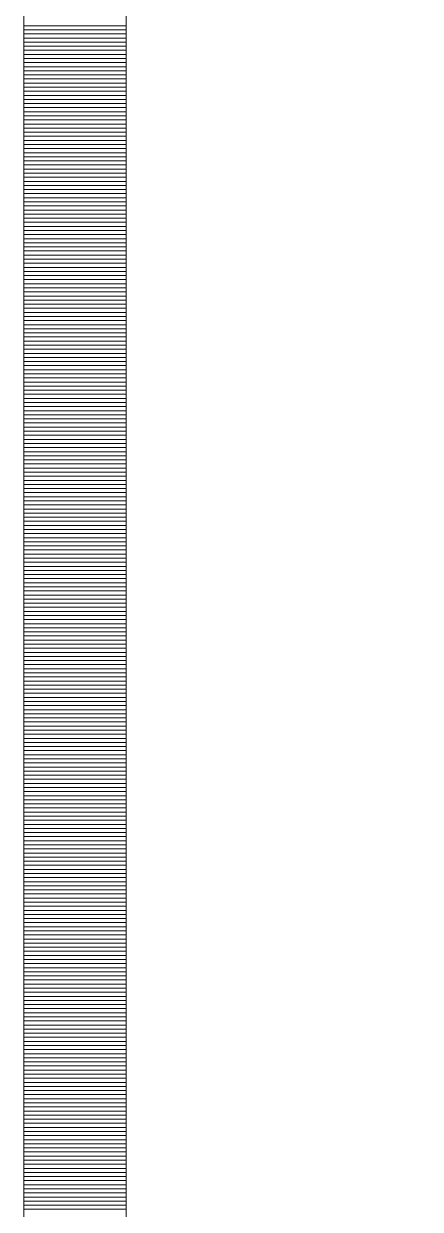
# Model space of a CAD drawing. Header units: millimetres. Extents: x 470010 to 1231400, y -134005 to 421770.
# Drawn here: x 672518.6 to 672615.3, y -5089.5 to -4800 of the extents above; entities that cross this region are included whole.
import ezdxf
from ezdxf.enums import TextEntityAlignment as Align

# ---------------------------------------------------------------- set-up
doc = ezdxf.new("R2010")
doc.units = ezdxf.units.MM
doc.linetypes.add('DASHED', pattern=[19.05, 12.7, -6.35])
doc.layers.get('Defpoints').update_dxf_attribs({"color": 140})
doc.layers.add('АР_Делит', color=120, linetype='Continuous', lineweight=0, plot=False)
doc.layers.add('АР_Тонкая', color=254, linetype='Continuous', lineweight=5)
doc.layers.add('АР_Штриховка', color=8, linetype='Continuous', lineweight=0)
doc.layers.add('РД_Оси_100', color=7, linetype='Continuous', lineweight=0, true_color=0x525252)
doc.styles.add('style1', font='ARIALN.TTF')

# ---------------------------------------------------------------- blocks, each defined once
blk = doc.blocks.new('СОШ_2200_АР_ОСИ_М100_28.05.24')
at = {"layer": 'АР_Делит', "color": 251, "linetype": 'DASHED', "true_color": 0x636466}
blk.add_lwpolyline([(-355, 13145), (-355, 100855), (37145, 100855), (37145, 129155), (72745, 129155), (72745, 135155), (114955, 135155), (114955, -355)], dxfattribs=at)
blk = doc.blocks.new('A$C9108343f')
at = {"layer": 'АР_Тонкая', "color": 18, "linetype": 'Continuous', "lineweight": 5, "true_color": 0x000000}
for p, q in [((6799.96, 97555), (6799.96, 21355)), ((6824.96, 97555), (6824.96, 21355)), ((6824.96, 21355), (6824.96, 97555))]:
    blk.add_line(p, q, dxfattribs=at)
at = {"layer": 'АР_Штриховка', "color": 18, "linetype": 'Continuous', "lineweight": 0, "true_color": 0x000000}
for p, q in [((6799.96, 95565.75), (6824.96, 95565.75)), ((6799.96, 95564.75), (6824.96, 95564.75)), ((6799.96, 95563.75), (6824.96, 95563.75)), ((6799.96, 95562.75), (6824.96, 95562.75)), ((6799.96, 95561.75), (6824.96, 95561.75)), ((6799.96, 95560.75), (6824.96, 95560.75)), ((6799.96, 95559.75), (6824.96, 95559.75)), ((6799.96, 95558.75), (6824.96, 95558.75)), ((6799.96, 95557.75), (6824.96, 95557.75)), ((6799.96, 95556.75), (6824.96, 95556.75)), ((6799.96, 95555.75), (6824.96, 95555.75)), ((6799.96, 95554.75), (6824.96, 95554.75)), ((6799.96, 95553.75), (6824.96, 95553.75)), ((6799.96, 95552.75), (6824.96, 95552.75)), ((6799.96, 95551.75), (6824.96, 95551.75)), ((6799.96, 95550.75), (6824.96, 95550.75)), ((6799.96, 95549.75), (6824.96, 95549.75)), ((6799.96, 95548.75), (6824.96, 95548.75)), ((6799.96, 95547.75), (6824.96, 95547.75)), ((6799.96, 95546.75), (6824.96, 95546.75)), ((6799.96, 95545.75), (6824.96, 95545.75)), ((6799.96, 95544.75), (6824.96, 95544.75)), ((6799.96, 95543.75), (6824.96, 95543.75)), ((6799.96, 95542.75), (6824.96, 95542.75)), ((6799.96, 95541.75), (6824.96, 95541.75)), ((6799.96, 95540.75), (6824.96, 95540.75)), ((6799.96, 95539.75), (6824.96, 95539.75)), ((6799.96, 95538.75), (6824.96, 95538.75)), ((6799.96, 95537.75), (6824.96, 95537.75)), ((6799.96, 95536.75), (6824.96, 95536.75)), ((6799.96, 95535.75), (6824.96, 95535.75)), ((6799.96, 95534.75), (6824.96, 95534.75)), ((6799.96, 95533.75), (6824.96, 95533.75)), ((6799.96, 95532.75), (6824.96, 95532.75)), ((6799.96, 95531.75), (6824.96, 95531.75)), ((6799.96, 95530.75), (6824.96, 95530.75)), ((6799.96, 95529.75), (6824.96, 95529.75)), ((6799.96, 95528.75), (6824.96, 95528.75)), ((6799.96, 95527.75), (6824.96, 95527.75)), ((6799.96, 95526.75), (6824.96, 95526.75)), ((6799.96, 95525.75), (6824.96, 95525.75)), ((6799.96, 95524.75), (6824.96, 95524.75)), ((6799.96, 95523.75), (6824.96, 95523.75)), ((6799.96, 95522.75), (6824.96, 95522.75)), ((6799.96, 95521.75), (6824.96, 95521.75)), ((6799.96, 95520.75), (6824.96, 95520.75)), ((6799.96, 95519.75), (6824.96, 95519.75)), ((6799.96, 95518.75), (6824.96, 95518.75)), ((6799.96, 95517.75), (6824.96, 95517.75)), ((6799.96, 95516.75), (6824.96, 95516.75)), ((6799.96, 95515.75), (6824.96, 95515.75)), ((6799.96, 95514.75), (6824.96, 95514.75)), ((6799.96, 95513.75), (6824.96, 95513.75)), ((6799.96, 95512.75), (6824.96, 95512.75)), ((6799.96, 95511.75), (6824.96, 95511.75)), ((6799.96, 95510.75), (6824.96, 95510.75)), ((6799.96, 95509.75), (6824.96, 95509.75)), ((6799.96, 95508.75), (6824.96, 95508.75)), ((6799.96, 95507.75), (6824.96, 95507.75)), ((6799.96, 95506.75), (6824.96, 95506.75)), ((6799.96, 95505.75), (6824.96, 95505.75)), ((6799.96, 95504.75), (6824.96, 95504.75)), ((6799.96, 95503.75), (6824.96, 95503.75)), ((6799.96, 95502.75), (6824.96, 95502.75)), ((6799.96, 95501.75), (6824.96, 95501.75)), ((6799.96, 95500.75), (6824.96, 95500.75)), ((6799.96, 95499.75), (6824.96, 95499.75)), ((6799.96, 95498.75), (6824.96, 95498.75)), ((6799.96, 95497.75), (6824.96, 95497.75)), ((6799.96, 95496.75), (6824.96, 95496.75)), ((6799.96, 95495.75), (6824.96, 95495.75)), ((6799.96, 95494.75), (6824.96, 95494.75)), ((6799.96, 95493.75), (6824.96, 95493.75)), ((6799.96, 95492.75), (6824.96, 95492.75)), ((6799.96, 95491.75), (6824.96, 95491.75)), ((6799.96, 95490.75), (6824.96, 95490.75)), ((6799.96, 95489.75), (6824.96, 95489.75)), ((6799.96, 95488.75), (6824.96, 95488.75)), ((6799.96, 95487.75), (6824.96, 95487.75)), ((6799.96, 95486.75), (6824.96, 95486.75)), ((6799.96, 95485.75), (6824.96, 95485.75)), ((6799.96, 95484.75), (6824.96, 95484.75)), ((6799.96, 95483.75), (6824.96, 95483.75)), ((6799.96, 95482.75), (6824.96, 95482.75)), ((6799.96, 95481.75), (6824.96, 95481.75)), ((6799.96, 95480.75), (6824.96, 95480.75)), ((6799.96, 95479.75), (6824.96, 95479.75)), ((6799.96, 95478.75), (6824.96, 95478.75)), ((6799.96, 95477.75), (6824.96, 95477.75)), ((6799.96, 95476.75), (6824.96, 95476.75)), ((6799.96, 95475.75), (6824.96, 95475.75)), ((6799.96, 95474.75), (6824.96, 95474.75)), ((6799.96, 95473.75), (6824.96, 95473.75)), ((6799.96, 95472.75), (6824.96, 95472.75)), ((6799.96, 95471.75), (6824.96, 95471.75)), ((6799.96, 95470.75), (6824.96, 95470.75)), ((6799.96, 95469.75), (6824.96, 95469.75)), ((6799.96, 95468.75), (6824.96, 95468.75)), ((6799.96, 95467.75), (6824.96, 95467.75)), ((6799.96, 95466.75), (6824.96, 95466.75)), ((6799.96, 95465.75), (6824.96, 95465.75)), ((6799.96, 95464.75), (6824.96, 95464.75)), ((6799.96, 95463.75), (6824.96, 95463.75)), ((6799.96, 95462.75), (6824.96, 95462.75)), ((6799.96, 95461.75), (6824.96, 95461.75)), ((6799.96, 95460.75), (6824.96, 95460.75)), ((6799.96, 95459.75), (6824.96, 95459.75)), ((6799.96, 95458.75), (6824.96, 95458.75)), ((6799.96, 95457.75), (6824.96, 95457.75)), ((6799.96, 95456.75), (6824.96, 95456.75)), ((6799.96, 95455.75), (6824.96, 95455.75)), ((6799.96, 95454.75), (6824.96, 95454.75)), ((6799.96, 95453.75), (6824.96, 95453.75)), ((6799.96, 95452.75), (6824.96, 95452.75)), ((6799.96, 95451.75), (6824.96, 95451.75)), ((6799.96, 95450.75), (6824.96, 95450.75)), ((6799.96, 95449.75), (6824.96, 95449.75)), ((6799.96, 95448.75), (6824.96, 95448.75)), ((6799.96, 95447.75), (6824.96, 95447.75)), ((6799.96, 95446.75), (6824.96, 95446.75)), ((6799.96, 95445.75), (6824.96, 95445.75)), ((6799.96, 95444.75), (6824.96, 95444.75)), ((6799.96, 95443.75), (6824.96, 95443.75)), ((6799.96, 95442.75), (6824.96, 95442.75)), ((6799.96, 95441.75), (6824.96, 95441.75)), ((6799.96, 95440.75), (6824.96, 95440.75)), ((6799.96, 95439.75), (6824.96, 95439.75)), ((6799.96, 95438.75), (6824.96, 95438.75)), ((6799.96, 95437.75), (6824.96, 95437.75)), ((6799.96, 95436.75), (6824.96, 95436.75)), ((6799.96, 95435.75), (6824.96, 95435.75)), ((6799.96, 95434.75), (6824.96, 95434.75)), ((6799.96, 95433.75), (6824.96, 95433.75)), ((6799.96, 95432.75), (6824.96, 95432.75)), ((6799.96, 95431.75), (6824.96, 95431.75)), ((6799.96, 95430.75), (6824.96, 95430.75)), ((6799.96, 95429.75), (6824.96, 95429.75)), ((6799.96, 95428.75), (6824.96, 95428.75)), ((6799.96, 95427.75), (6824.96, 95427.75)), ((6799.96, 95426.75), (6824.96, 95426.75)), ((6799.96, 95425.75), (6824.96, 95425.75)), ((6799.96, 95424.75), (6824.96, 95424.75)), ((6799.96, 95423.75), (6824.96, 95423.75)), ((6799.96, 95422.75), (6824.96, 95422.75)), ((6799.96, 95421.75), (6824.96, 95421.75)), ((6799.96, 95420.75), (6824.96, 95420.75)), ((6799.96, 95419.75), (6824.96, 95419.75)), ((6799.96, 95418.75), (6824.96, 95418.75)), ((6799.96, 95417.75), (6824.96, 95417.75)), ((6799.96, 95416.75), (6824.96, 95416.75)), ((6799.96, 95415.75), (6824.96, 95415.75)), ((6799.96, 95414.75), (6824.96, 95414.75)), ((6799.96, 95413.75), (6824.96, 95413.75)), ((6799.96, 95412.75), (6824.96, 95412.75)), ((6799.96, 95411.75), (6824.96, 95411.75)), ((6799.96, 95410.75), (6824.96, 95410.75)), ((6799.96, 95409.75), (6824.96, 95409.75)), ((6799.96, 95408.75), (6824.96, 95408.75)), ((6799.96, 95407.75), (6824.96, 95407.75)), ((6799.96, 95406.75), (6824.96, 95406.75)), ((6799.96, 95405.75), (6824.96, 95405.75)), ((6799.96, 95404.75), (6824.96, 95404.75)), ((6799.96, 95403.75), (6824.96, 95403.75)), ((6799.96, 95402.75), (6824.96, 95402.75)), ((6799.96, 95401.75), (6824.96, 95401.75)), ((6799.96, 95400.75), (6824.96, 95400.75)), ((6799.96, 95399.75), (6824.96, 95399.75)), ((6799.96, 95398.75), (6824.96, 95398.75)), ((6799.96, 95397.75), (6824.96, 95397.75)), ((6799.96, 95396.75), (6824.96, 95396.75)), ((6799.96, 95395.75), (6824.96, 95395.75)), ((6799.96, 95394.75), (6824.96, 95394.75)), ((6799.96, 95393.75), (6824.96, 95393.75)), ((6799.96, 95392.75), (6824.96, 95392.75)), ((6799.96, 95391.75), (6824.96, 95391.75)), ((6799.96, 95390.75), (6824.96, 95390.75)), ((6799.96, 95389.75), (6824.96, 95389.75)), ((6799.96, 95388.75), (6824.96, 95388.75)), ((6799.96, 95387.75), (6824.96, 95387.75)), ((6799.96, 95386.75), (6824.96, 95386.75)), ((6799.96, 95385.75), (6824.96, 95385.75)), ((6799.96, 95384.75), (6824.96, 95384.75)), ((6799.96, 95383.75), (6824.96, 95383.75)), ((6799.96, 95382.75), (6824.96, 95382.75)), ((6799.96, 95381.75), (6824.96, 95381.75)), ((6799.96, 95380.75), (6824.96, 95380.75)), ((6799.96, 95379.75), (6824.96, 95379.75)), ((6799.96, 95378.75), (6824.96, 95378.75)), ((6799.96, 95377.75), (6824.96, 95377.75)), ((6799.96, 95376.75), (6824.96, 95376.75)), ((6799.96, 95375.75), (6824.96, 95375.75)), ((6799.96, 95374.75), (6824.96, 95374.75)), ((6799.96, 95373.75), (6824.96, 95373.75)), ((6799.96, 95372.75), (6824.96, 95372.75)), ((6799.96, 95371.75), (6824.96, 95371.75)), ((6799.96, 95370.75), (6824.96, 95370.75)), ((6799.96, 95369.75), (6824.96, 95369.75)), ((6799.96, 95368.75), (6824.96, 95368.75)), ((6799.96, 95367.75), (6824.96, 95367.75)), ((6799.96, 95366.75), (6824.96, 95366.75)), ((6799.96, 95365.75), (6824.96, 95365.75)), ((6799.96, 95364.75), (6824.96, 95364.75)), ((6799.96, 95363.75), (6824.96, 95363.75)), ((6799.96, 95362.75), (6824.96, 95362.75)), ((6799.96, 95361.75), (6824.96, 95361.75)), ((6799.96, 95360.75), (6824.96, 95360.75)), ((6799.96, 95359.75), (6824.96, 95359.75)), ((6799.96, 95358.75), (6824.96, 95358.75)), ((6799.96, 95357.75), (6824.96, 95357.75)), ((6799.96, 95356.75), (6824.96, 95356.75)), ((6799.96, 95355.75), (6824.96, 95355.75)), ((6799.96, 95354.75), (6824.96, 95354.75)), ((6799.96, 95353.75), (6824.96, 95353.75)), ((6799.96, 95352.75), (6824.96, 95352.75)), ((6799.96, 95351.75), (6824.96, 95351.75)), ((6799.96, 95350.75), (6824.96, 95350.75)), ((6799.96, 95349.75), (6824.96, 95349.75)), ((6799.96, 95348.75), (6824.96, 95348.75)), ((6799.96, 95347.75), (6824.96, 95347.75)), ((6799.96, 95346.75), (6824.96, 95346.75)), ((6799.96, 95345.75), (6824.96, 95345.75)), ((6799.96, 95344.75), (6824.96, 95344.75)), ((6799.96, 95343.75), (6824.96, 95343.75)), ((6799.96, 95342.75), (6824.96, 95342.75)), ((6799.96, 95341.75), (6824.96, 95341.75)), ((6799.96, 95340.75), (6824.96, 95340.75)), ((6799.96, 95339.75), (6824.96, 95339.75)), ((6799.96, 95338.75), (6824.96, 95338.75)), ((6799.96, 95337.75), (6824.96, 95337.75)), ((6799.96, 95336.75), (6824.96, 95336.75)), ((6799.96, 95335.75), (6824.96, 95335.75)), ((6799.96, 95334.75), (6824.96, 95334.75)), ((6799.96, 95333.75), (6824.96, 95333.75)), ((6799.96, 95332.75), (6824.96, 95332.75)), ((6799.96, 95331.75), (6824.96, 95331.75)), ((6799.96, 95330.75), (6824.96, 95330.75)), ((6799.96, 95329.75), (6824.96, 95329.75)), ((6799.96, 95328.75), (6824.96, 95328.75)), ((6799.96, 95327.75), (6824.96, 95327.75)), ((6799.96, 95326.75), (6824.96, 95326.75)), ((6799.96, 95325.75), (6824.96, 95325.75)), ((6799.96, 95324.75), (6824.96, 95324.75)), ((6799.96, 95323.75), (6824.96, 95323.75)), ((6799.96, 95322.75), (6824.96, 95322.75)), ((6799.96, 95321.75), (6824.96, 95321.75)), ((6799.96, 95320.75), (6824.96, 95320.75)), ((6799.96, 95319.75), (6824.96, 95319.75)), ((6799.96, 95318.75), (6824.96, 95318.75)), ((6799.96, 95317.75), (6824.96, 95317.75)), ((6799.96, 95316.75), (6824.96, 95316.75)), ((6799.96, 95315.75), (6824.96, 95315.75)), ((6799.96, 95314.75), (6824.96, 95314.75)), ((6799.96, 95313.75), (6824.96, 95313.75)), ((6799.96, 95312.75), (6824.96, 95312.75)), ((6799.96, 95311.75), (6824.96, 95311.75)), ((6799.96, 95310.75), (6824.96, 95310.75)), ((6799.96, 95309.75), (6824.96, 95309.75)), ((6799.96, 95308.75), (6824.96, 95308.75)), ((6799.96, 95307.75), (6824.96, 95307.75)), ((6799.96, 95306.75), (6824.96, 95306.75)), ((6799.96, 95305.75), (6824.96, 95305.75)), ((6799.96, 95304.75), (6824.96, 95304.75)), ((6799.96, 95303.75), (6824.96, 95303.75)), ((6799.96, 95302.75), (6824.96, 95302.75)), ((6799.96, 95301.75), (6824.96, 95301.75)), ((6799.96, 95300.75), (6824.96, 95300.75)), ((6799.96, 95299.75), (6824.96, 95299.75)), ((6799.96, 95298.75), (6824.96, 95298.75)), ((6799.96, 95297.75), (6824.96, 95297.75)), ((6799.96, 95296.75), (6824.96, 95296.75)), ((6799.96, 95295.75), (6824.96, 95295.75)), ((6799.96, 95294.75), (6824.96, 95294.75)), ((6799.96, 95293.75), (6824.96, 95293.75)), ((6799.96, 95292.75), (6824.96, 95292.75)), ((6799.96, 95291.75), (6824.96, 95291.75)), ((6799.96, 95290.75), (6824.96, 95290.75)), ((6799.96, 95289.75), (6824.96, 95289.75)), ((6799.96, 95288.75), (6824.96, 95288.75)), ((6799.96, 95287.75), (6824.96, 95287.75)), ((6799.96, 95286.75), (6824.96, 95286.75)), ((6799.96, 95285.75), (6824.96, 95285.75)), ((6799.96, 95284.75), (6824.96, 95284.75)), ((6799.96, 95283.75), (6824.96, 95283.75)), ((6799.96, 95282.75), (6824.96, 95282.75)), ((6799.96, 95281.75), (6824.96, 95281.75)), ((6799.96, 95280.75), (6824.96, 95280.75)), ((6799.96, 95279.75), (6824.96, 95279.75)), ((6799.96, 95278.75), (6824.96, 95278.75)), ((6799.96, 95277.75), (6824.96, 95277.75))]:
    blk.add_line(p, q, dxfattribs=at)
at = {"layer": 'РД_Оси_100'}
blk.add_blockref('СОШ_2200_АР_ОСИ_М100_28.05.24', (7154.96, 6755), dxfattribs=at)
at = {"layer": 'Defpoints', "color": 18, "true_color": 0x000000, "style": 'style1'}
for p in [(143949.34, 316089.12), (143974.98, 281639.5), (143890.4, 273244.71), (143839.99, 264276.81), (143967.75, 254892.38), (12251.96, 104178.14), (12382.58, 96023.14)]:
    blk.add_attdef('АР-ПОМЕЩЕНИЕ:НАИМЕНОВАНИЕ', text='', height=100, dxfattribs=at).set_placement(p, align=Align.MIDDLE)
at = {"layer": 'Defpoints', "color": 18, "true_color": 0x000000, "style": 'style1', "flags": 8}
for p in [(143951.3, 279099.09), (143848.34, 269251.11), (143875.33, 260094.25), (144049.74, 250824.7), (163419.28, 238153.36), (155897.46, 237965.97), (183037.2, 237965.97), (143342.94, 237876.19)]:
    blk.add_attdef('АР-ПОМЕЩЕНИЕ:НАИМЕНОВАНИЕ', text='', height=100, dxfattribs=at).set_placement(p, align=Align.MIDDLE)

msp = doc.modelspace()

# ---------------------------------------------------------------- linework, layer by layer
at = {"layer": 'АР_Тонкая', "color": 18, "linetype": 'Continuous', "lineweight": 5, "true_color": 0x000000}
for p, q in [((672518.57, -2811.242), (672518.57, -79011.242)), ((672543.57, -2811.242), (672543.57, -79011.242)), ((672543.57, -79011.242), (672543.57, -2811.242))]:
    msp.add_line(p, q, dxfattribs=at)
at = {"layer": 'АР_Штриховка', "color": 18, "linetype": 'Continuous', "lineweight": 0, "true_color": 0x000000}
for p, q in [((672518.57, -4800.492), (672543.57, -4800.492)), ((672518.57, -4801.492), (672543.57, -4801.492)), ((672518.57, -4802.492), (672543.57, -4802.492)), ((672518.57, -4803.492), (672543.57, -4803.492)), ((672518.57, -4804.492), (672543.57, -4804.492)), ((672518.57, -4805.492), (672543.57, -4805.492)), ((672518.57, -4806.492), (672543.57, -4806.492)), ((672518.57, -4807.492), (672543.57, -4807.492)), ((672518.57, -4808.492), (672543.57, -4808.492)), ((672518.57, -4809.492), (672543.57, -4809.492)), ((672518.57, -4810.492), (672543.57, -4810.492)), ((672518.57, -4811.492), (672543.57, -4811.492)), ((672518.57, -4812.492), (672543.57, -4812.492)), ((672518.57, -4813.492), (672543.57, -4813.492)), ((672518.57, -4814.492), (672543.57, -4814.492)), ((672518.57, -4815.492), (672543.57, -4815.492)), ((672518.57, -4816.492), (672543.57, -4816.492)), ((672518.57, -4817.492), (672543.57, -4817.492)), ((672518.57, -4818.492), (672543.57, -4818.492)), ((672518.57, -4819.492), (672543.57, -4819.492)), ((672518.57, -4820.492), (672543.57, -4820.492)), ((672518.57, -4821.492), (672543.57, -4821.492)), ((672518.57, -4822.492), (672543.57, -4822.492)), ((672518.57, -4823.492), (672543.57, -4823.492)), ((672518.57, -4824.492), (672543.57, -4824.492)), ((672518.57, -4825.492), (672543.57, -4825.492)), ((672518.57, -4826.492), (672543.57, -4826.492)), ((672518.57, -4827.492), (672543.57, -4827.492)), ((672518.57, -4828.492), (672543.57, -4828.492)), ((672518.57, -4829.492), (672543.57, -4829.492)), ((672518.57, -4830.492), (672543.57, -4830.492)), ((672518.57, -4831.492), (672543.57, -4831.492)), ((672518.57, -4832.492), (672543.57, -4832.492)), ((672518.57, -4833.492), (672543.57, -4833.492)), ((672518.57, -4834.492), (672543.57, -4834.492)), ((672518.57, -4835.492), (672543.57, -4835.492)), ((672518.57, -4836.492), (672543.57, -4836.492)), ((672518.57, -4837.492), (672543.57, -4837.492)), ((672518.57, -4838.492), (672543.57, -4838.492)), ((672518.57, -4839.492), (672543.57, -4839.492)), ((672518.57, -4840.492), (672543.57, -4840.492)), ((672518.57, -4841.492), (672543.57, -4841.492)), ((672518.57, -4842.492), (672543.57, -4842.492)), ((672518.57, -4843.492), (672543.57, -4843.492)), ((672518.57, -4844.492), (672543.57, -4844.492)), ((672518.57, -4845.492), (672543.57, -4845.492)), ((672518.57, -4846.492), (672543.57, -4846.492)), ((672518.57, -4847.492), (672543.57, -4847.492)), ((672518.57, -4848.492), (672543.57, -4848.492)), ((672518.57, -4849.492), (672543.57, -4849.492)), ((672518.57, -4850.492), (672543.57, -4850.492)), ((672518.57, -4851.492), (672543.57, -4851.492)), ((672518.57, -4852.492), (672543.57, -4852.492)), ((672518.57, -4853.492), (672543.57, -4853.492)), ((672518.57, -4854.492), (672543.57, -4854.492)), ((672518.57, -4855.492), (672543.57, -4855.492)), ((672518.57, -4856.492), (672543.57, -4856.492)), ((672518.57, -4857.492), (672543.57, -4857.492)), ((672518.57, -4858.492), (672543.57, -4858.492)), ((672518.57, -4859.492), (672543.57, -4859.492)), ((672518.57, -4860.492), (672543.57, -4860.492)), ((672518.57, -4861.492), (672543.57, -4861.492)), ((672518.57, -4862.492), (672543.57, -4862.492)), ((672518.57, -4863.492), (672543.57, -4863.492)), ((672518.57, -4864.492), (672543.57, -4864.492)), ((672518.57, -4865.492), (672543.57, -4865.492)), ((672518.57, -4866.492), (672543.57, -4866.492)), ((672518.57, -4867.492), (672543.57, -4867.492)), ((672518.57, -4868.492), (672543.57, -4868.492)), ((672518.57, -4869.492), (672543.57, -4869.492)), ((672518.57, -4870.492), (672543.57, -4870.492)), ((672518.57, -4871.492), (672543.57, -4871.492)), ((672518.57, -4872.492), (672543.57, -4872.492)), ((672518.57, -4873.492), (672543.57, -4873.492)), ((672518.57, -4874.492), (672543.57, -4874.492)), ((672518.57, -4875.492), (672543.57, -4875.492)), ((672518.57, -4876.492), (672543.57, -4876.492)), ((672518.57, -4877.492), (672543.57, -4877.492)), ((672518.57, -4878.492), (672543.57, -4878.492)), ((672518.57, -4879.492), (672543.57, -4879.492)), ((672518.57, -4880.492), (672543.57, -4880.492)), ((672518.57, -4881.492), (672543.57, -4881.492)), ((672518.57, -4882.492), (672543.57, -4882.492)), ((672518.57, -4883.492), (672543.57, -4883.492)), ((672518.57, -4884.492), (672543.57, -4884.492)), ((672518.57, -4885.492), (672543.57, -4885.492)), ((672518.57, -4886.492), (672543.57, -4886.492)), ((672518.57, -4887.492), (672543.57, -4887.492)), ((672518.57, -4888.492), (672543.57, -4888.492)), ((672518.57, -4889.492), (672543.57, -4889.492)), ((672518.57, -4890.492), (672543.57, -4890.492)), ((672518.57, -4891.492), (672543.57, -4891.492)), ((672518.57, -4892.492), (672543.57, -4892.492)), ((672518.57, -4893.492), (672543.57, -4893.492)), ((672518.57, -4894.492), (672543.57, -4894.492)), ((672518.57, -4895.492), (672543.57, -4895.492)), ((672518.57, -4896.492), (672543.57, -4896.492)), ((672518.57, -4897.492), (672543.57, -4897.492)), ((672518.57, -4898.492), (672543.57, -4898.492)), ((672518.57, -4899.492), (672543.57, -4899.492)), ((672518.57, -4900.492), (672543.57, -4900.492)), ((672518.57, -4901.492), (672543.57, -4901.492)), ((672518.57, -4902.492), (672543.57, -4902.492)), ((672518.57, -4903.492), (672543.57, -4903.492)), ((672518.57, -4904.492), (672543.57, -4904.492)), ((672518.57, -4905.492), (672543.57, -4905.492)), ((672518.57, -4906.492), (672543.57, -4906.492)), ((672518.57, -4907.492), (672543.57, -4907.492)), ((672518.57, -4908.492), (672543.57, -4908.492)), ((672518.57, -4909.492), (672543.57, -4909.492)), ((672518.57, -4910.492), (672543.57, -4910.492)), ((672518.57, -4911.492), (672543.57, -4911.492)), ((672518.57, -4912.492), (672543.57, -4912.492)), ((672518.57, -4913.492), (672543.57, -4913.492)), ((672518.57, -4914.492), (672543.57, -4914.492)), ((672518.57, -4915.492), (672543.57, -4915.492)), ((672518.57, -4916.492), (672543.57, -4916.492)), ((672518.57, -4917.492), (672543.57, -4917.492)), ((672518.57, -4918.492), (672543.57, -4918.492)), ((672518.57, -4919.492), (672543.57, -4919.492)), ((672518.57, -4920.492), (672543.57, -4920.492)), ((672518.57, -4921.492), (672543.57, -4921.492)), ((672518.57, -4922.492), (672543.57, -4922.492)), ((672518.57, -4923.492), (672543.57, -4923.492)), ((672518.57, -4924.492), (672543.57, -4924.492)), ((672518.57, -4925.492), (672543.57, -4925.492)), ((672518.57, -4926.492), (672543.57, -4926.492)), ((672518.57, -4927.492), (672543.57, -4927.492)), ((672518.57, -4928.492), (672543.57, -4928.492)), ((672518.57, -4929.492), (672543.57, -4929.492)), ((672518.57, -4930.492), (672543.57, -4930.492)), ((672518.57, -4931.492), (672543.57, -4931.492)), ((672518.57, -4932.492), (672543.57, -4932.492)), ((672518.57, -4933.492), (672543.57, -4933.492)), ((672518.57, -4934.492), (672543.57, -4934.492)), ((672518.57, -4935.492), (672543.57, -4935.492)), ((672518.57, -4936.492), (672543.57, -4936.492)), ((672518.57, -4937.492), (672543.57, -4937.492)), ((672518.57, -4938.492), (672543.57, -4938.492)), ((672518.57, -4939.492), (672543.57, -4939.492)), ((672518.57, -4940.492), (672543.57, -4940.492)), ((672518.57, -4941.492), (672543.57, -4941.492)), ((672518.57, -4942.492), (672543.57, -4942.492)), ((672518.57, -4943.492), (672543.57, -4943.492)), ((672518.57, -4944.492), (672543.57, -4944.492)), ((672518.57, -4945.492), (672543.57, -4945.492)), ((672518.57, -4946.492), (672543.57, -4946.492)), ((672518.57, -4947.492), (672543.57, -4947.492)), ((672518.57, -4948.492), (672543.57, -4948.492)), ((672518.57, -4949.492), (672543.57, -4949.492)), ((672518.57, -4950.492), (672543.57, -4950.492)), ((672518.57, -4951.492), (672543.57, -4951.492)), ((672518.57, -4952.492), (672543.57, -4952.492)), ((672518.57, -4953.492), (672543.57, -4953.492)), ((672518.57, -4954.492), (672543.57, -4954.492)), ((672518.57, -4955.492), (672543.57, -4955.492)), ((672518.57, -4956.492), (672543.57, -4956.492)), ((672518.57, -4957.492), (672543.57, -4957.492)), ((672518.57, -4958.492), (672543.57, -4958.492)), ((672518.57, -4959.492), (672543.57, -4959.492)), ((672518.57, -4960.492), (672543.57, -4960.492)), ((672518.57, -4961.492), (672543.57, -4961.492)), ((672518.57, -4962.492), (672543.57, -4962.492)), ((672518.57, -4963.492), (672543.57, -4963.492)), ((672518.57, -4964.492), (672543.57, -4964.492)), ((672518.57, -4965.492), (672543.57, -4965.492)), ((672518.57, -4966.492), (672543.57, -4966.492)), ((672518.57, -4967.492), (672543.57, -4967.492)), ((672518.57, -4968.492), (672543.57, -4968.492)), ((672518.57, -4969.492), (672543.57, -4969.492)), ((672518.57, -4970.492), (672543.57, -4970.492)), ((672518.57, -4971.492), (672543.57, -4971.492)), ((672518.57, -4972.492), (672543.57, -4972.492)), ((672518.57, -4973.492), (672543.57, -4973.492)), ((672518.57, -4974.492), (672543.57, -4974.492)), ((672518.57, -4975.492), (672543.57, -4975.492)), ((672518.57, -4976.492), (672543.57, -4976.492)), ((672518.57, -4977.492), (672543.57, -4977.492)), ((672518.57, -4978.492), (672543.57, -4978.492)), ((672518.57, -4979.492), (672543.57, -4979.492)), ((672518.57, -4980.492), (672543.57, -4980.492)), ((672518.57, -4981.492), (672543.57, -4981.492)), ((672518.57, -4982.492), (672543.57, -4982.492)), ((672518.57, -4983.492), (672543.57, -4983.492)), ((672518.57, -4984.492), (672543.57, -4984.492)), ((672518.57, -4985.492), (672543.57, -4985.492)), ((672518.57, -4986.492), (672543.57, -4986.492)), ((672518.57, -4987.492), (672543.57, -4987.492)), ((672518.57, -4988.492), (672543.57, -4988.492)), ((672518.57, -4989.492), (672543.57, -4989.492)), ((672518.57, -4990.492), (672543.57, -4990.492)), ((672518.57, -4991.492), (672543.57, -4991.492)), ((672518.57, -4992.492), (672543.57, -4992.492)), ((672518.57, -4993.492), (672543.57, -4993.492)), ((672518.57, -4994.492), (672543.57, -4994.492)), ((672518.57, -4995.492), (672543.57, -4995.492)), ((672518.57, -4996.492), (672543.57, -4996.492)), ((672518.57, -4997.492), (672543.57, -4997.492)), ((672518.57, -4998.492), (672543.57, -4998.492)), ((672518.57, -4999.492), (672543.57, -4999.492)), ((672518.57, -5000.492), (672543.57, -5000.492)), ((672518.57, -5001.492), (672543.57, -5001.492)), ((672518.57, -5002.492), (672543.57, -5002.492)), ((672518.57, -5003.492), (672543.57, -5003.492)), ((672518.57, -5004.492), (672543.57, -5004.492)), ((672518.57, -5005.492), (672543.57, -5005.492)), ((672518.57, -5006.492), (672543.57, -5006.492)), ((672518.57, -5007.492), (672543.57, -5007.492)), ((672518.57, -5008.492), (672543.57, -5008.492)), ((672518.57, -5009.492), (672543.57, -5009.492)), ((672518.57, -5010.492), (672543.57, -5010.492)), ((672518.57, -5011.492), (672543.57, -5011.492)), ((672518.57, -5012.492), (672543.57, -5012.492)), ((672518.57, -5013.492), (672543.57, -5013.492)), ((672518.57, -5014.492), (672543.57, -5014.492)), ((672518.57, -5015.492), (672543.57, -5015.492)), ((672518.57, -5016.492), (672543.57, -5016.492)), ((672518.57, -5017.492), (672543.57, -5017.492)), ((672518.57, -5018.492), (672543.57, -5018.492)), ((672518.57, -5019.492), (672543.57, -5019.492)), ((672518.57, -5020.492), (672543.57, -5020.492)), ((672518.57, -5021.492), (672543.57, -5021.492)), ((672518.57, -5022.492), (672543.57, -5022.492)), ((672518.57, -5023.492), (672543.57, -5023.492)), ((672518.57, -5024.492), (672543.57, -5024.492)), ((672518.57, -5025.492), (672543.57, -5025.492)), ((672518.57, -5026.492), (672543.57, -5026.492)), ((672518.57, -5027.492), (672543.57, -5027.492)), ((672518.57, -5028.492), (672543.57, -5028.492)), ((672518.57, -5029.492), (672543.57, -5029.492)), ((672518.57, -5030.492), (672543.57, -5030.492)), ((672518.57, -5031.492), (672543.57, -5031.492)), ((672518.57, -5032.492), (672543.57, -5032.492)), ((672518.57, -5033.492), (672543.57, -5033.492)), ((672518.57, -5034.492), (672543.57, -5034.492)), ((672518.57, -5035.492), (672543.57, -5035.492)), ((672518.57, -5036.492), (672543.57, -5036.492)), ((672518.57, -5037.492), (672543.57, -5037.492)), ((672518.57, -5038.492), (672543.57, -5038.492)), ((672518.57, -5039.492), (672543.57, -5039.492)), ((672518.57, -5040.492), (672543.57, -5040.492)), ((672518.57, -5041.492), (672543.57, -5041.492)), ((672518.57, -5042.492), (672543.57, -5042.492)), ((672518.57, -5043.492), (672543.57, -5043.492)), ((672518.57, -5044.492), (672543.57, -5044.492)), ((672518.57, -5045.492), (672543.57, -5045.492)), ((672518.57, -5046.492), (672543.57, -5046.492)), ((672518.57, -5047.492), (672543.57, -5047.492)), ((672518.57, -5048.492), (672543.57, -5048.492)), ((672518.57, -5049.492), (672543.57, -5049.492)), ((672518.57, -5050.492), (672543.57, -5050.492)), ((672518.57, -5051.492), (672543.57, -5051.492)), ((672518.57, -5052.492), (672543.57, -5052.492)), ((672518.57, -5053.492), (672543.57, -5053.492)), ((672518.57, -5054.492), (672543.57, -5054.492)), ((672518.57, -5055.492), (672543.57, -5055.492)), ((672518.57, -5056.492), (672543.57, -5056.492)), ((672518.57, -5057.492), (672543.57, -5057.492)), ((672518.57, -5058.492), (672543.57, -5058.492)), ((672518.57, -5059.492), (672543.57, -5059.492)), ((672518.57, -5060.492), (672543.57, -5060.492)), ((672518.57, -5061.492), (672543.57, -5061.492)), ((672518.57, -5062.492), (672543.57, -5062.492)), ((672518.57, -5063.492), (672543.57, -5063.492)), ((672518.57, -5064.492), (672543.57, -5064.492)), ((672518.57, -5065.492), (672543.57, -5065.492)), ((672518.57, -5066.492), (672543.57, -5066.492)), ((672518.57, -5067.492), (672543.57, -5067.492)), ((672518.57, -5068.492), (672543.57, -5068.492)), ((672518.57, -5069.492), (672543.57, -5069.492)), ((672518.57, -5070.492), (672543.57, -5070.492)), ((672518.57, -5071.492), (672543.57, -5071.492)), ((672518.57, -5072.492), (672543.57, -5072.492)), ((672518.57, -5073.492), (672543.57, -5073.492)), ((672518.57, -5074.492), (672543.57, -5074.492)), ((672518.57, -5075.492), (672543.57, -5075.492)), ((672518.57, -5076.492), (672543.57, -5076.492)), ((672518.57, -5077.492), (672543.57, -5077.492)), ((672518.57, -5078.492), (672543.57, -5078.492)), ((672518.57, -5079.492), (672543.57, -5079.492)), ((672518.57, -5080.492), (672543.57, -5080.492)), ((672518.57, -5081.492), (672543.57, -5081.492)), ((672518.57, -5082.492), (672543.57, -5082.492)), ((672518.57, -5083.492), (672543.57, -5083.492)), ((672518.57, -5084.492), (672543.57, -5084.492)), ((672518.57, -5085.492), (672543.57, -5085.492)), ((672518.57, -5086.492), (672543.57, -5086.492)), ((672518.57, -5087.492), (672543.57, -5087.492)), ((672518.57, -5088.492), (672543.57, -5088.492)), ((672518.57, -5089.492), (672543.57, -5089.492))]:
    msp.add_line(p, q, dxfattribs=at)

# ---------------------------------------------------------------- block references
msp.add_blockref('A$C9108343f', (665718.612, -100366.242))
at = {"layer": 'РД_Оси_100'}
msp.add_blockref('СОШ_2200_АР_ОСИ_М100_28.05.24', (672873.57, -93611.242), dxfattribs=at)

doc.saveas('drawing.dxf')
